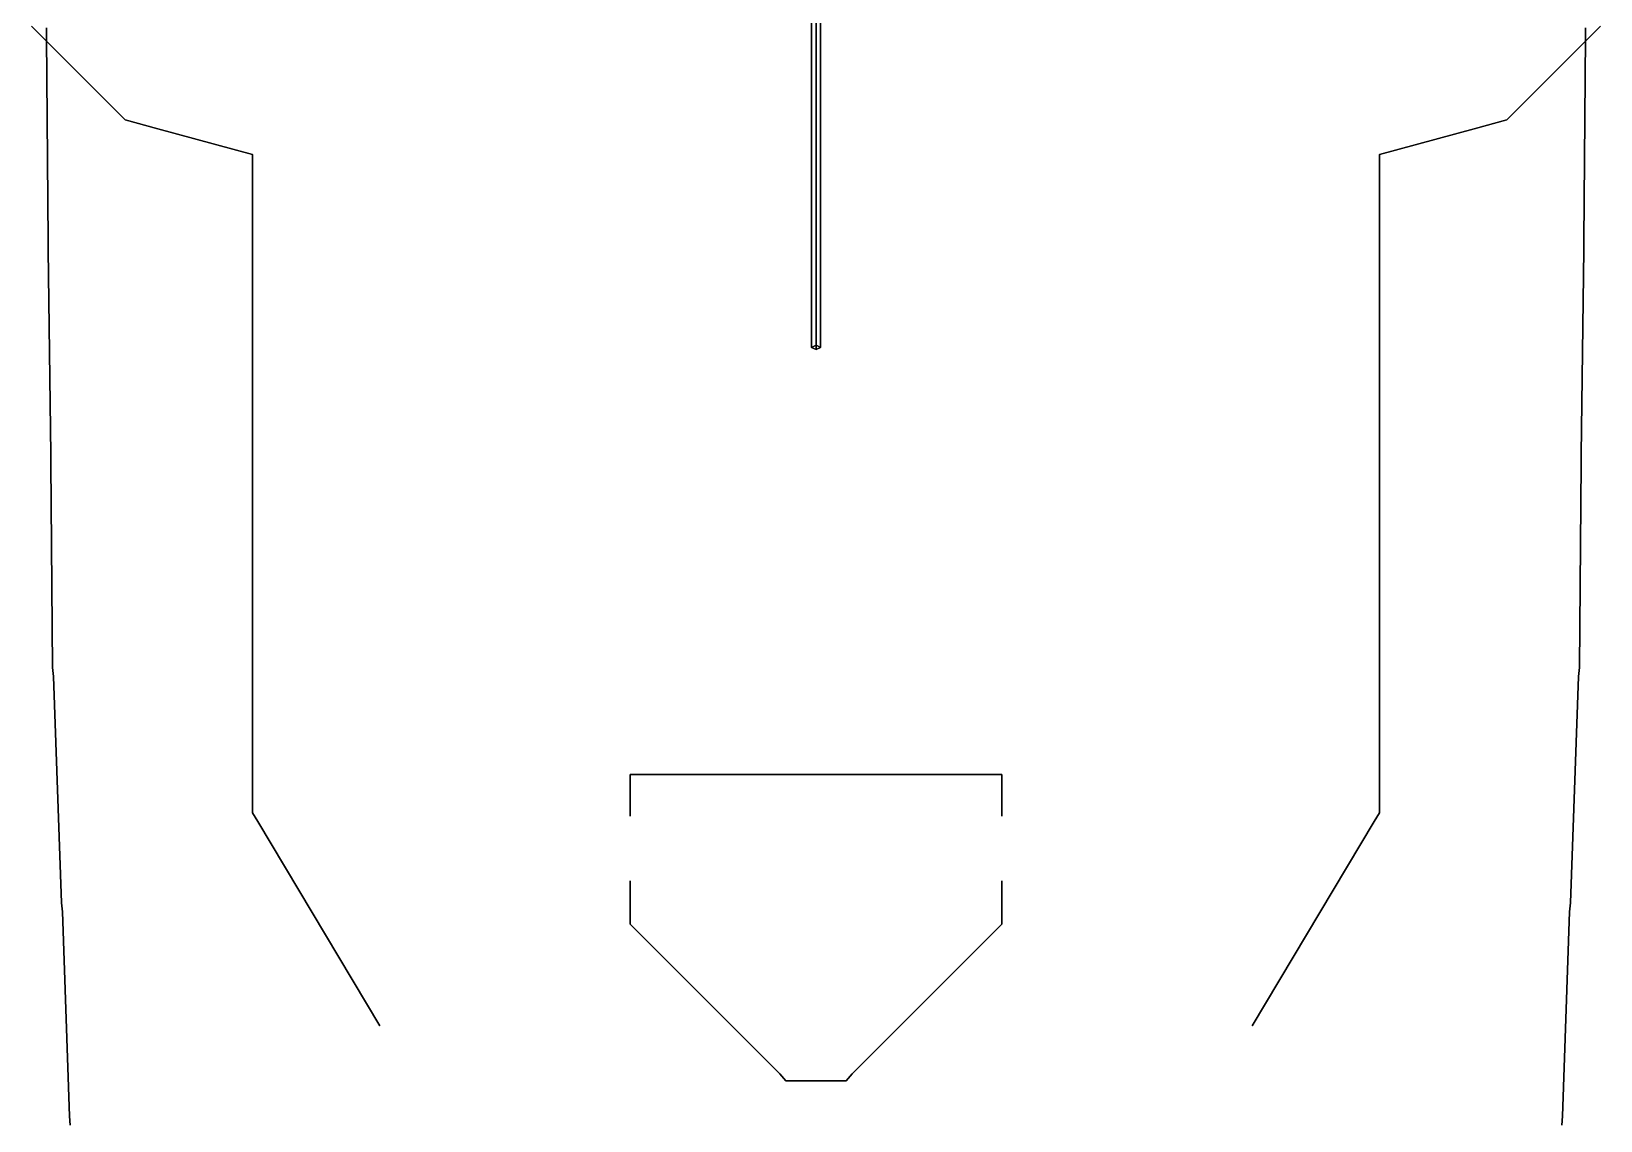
# Model space of a CAD drawing. Extents: x -9 to 9, y -100 to 98.
# Drawn here: x -8.87 to 8.87, y -43.29 to -30.98 of the extents above; entities that cross this region are included whole.
import ezdxf

# ---------------------------------------------------------------- set-up
doc = ezdxf.new("R2010")
doc.units = 0
doc.layers.add('CABLES', color=6, linetype='CONTINUOUS')
doc.layers.add('RAILINGS', color=6, linetype='CONTINUOUS')

msp = doc.modelspace()

# ---------------------------------------------------------------- linework, layer by layer
at = {"layer": 'CABLES'}
for points in [[(0, -34.057, 27.242), (0, -28.16, 30.72), (0, -28.16, 30.65), (0, -33.992, 27.204)], [(0, -33.992, 27.204), (0, -28.16, 30.65), (0, -28.16, 30.72), (0, -34.057, 27.242)], [(0, -28.725, 24.163), (-0.05, -28.75, 24.12), (-0.05, -34.552, 27.47), (0, -34.527, 27.513)], [(0.05, -28.75, 24.12), (0, -28.725, 24.163), (0, -34.527, 27.513), (0.05, -34.552, 27.47)], [(-0.05, -28.75, 24.12), (0, -28.775, 24.077), (0, -34.577, 27.427), (-0.05, -34.552, 27.47)], [(0, -28.775, 24.077), (0.05, -28.75, 24.12), (0.05, -34.552, 27.47), (0, -34.577, 27.427)], [(0, -34.527, 27.513), (-0.05, -34.552, 27.47), (0, -34.577, 27.427), (0.05, -34.552, 27.47)]]:
    msp.add_3dface(points, dxfattribs=at)
at = {"layer": 'RAILINGS'}
for points in [[(-8.77, -31.02, 7.26), (-8.77, -31.02, 8.29), (-8.87, -30.92, 8.29), (-8.87, -30.92, 7.26)], [(-8.87, -30.92, 7.26), (-8.87, -30.92, 8.29), (-8.77, -31.02, 8.29), (-8.77, -31.02, 7.26)], [(-7.81, -31.98, 8.29), (-8.77, -31.02, 8.29), (-8.77, -31.02, 8.18), (-7.81, -31.98, 8.18)], [(-7.81, -31.98, 8.18), (-8.77, -31.02, 8.18), (-8.77, -31.02, 8.29), (-7.81, -31.98, 8.29)], [(-7.81, -31.98, 7.71), (-8.77, -31.02, 7.71), (-8.77, -31.02, 7.82), (-7.81, -31.98, 7.82)], [(-7.81, -31.98, 7.82), (-8.77, -31.02, 7.82), (-8.77, -31.02, 7.71), (-7.81, -31.98, 7.71)], [(-8.7, -30.94, 4.91), (-8.7, -30.94, 5.94), (-8.7, -31.04, 5.94), (-8.7, -31.04, 4.91)], [(-8.7, -31.04, 4.91), (-8.7, -31.04, 5.94), (-8.7, -30.94, 5.94), (-8.7, -30.94, 4.91)], [(-8.68, -33.35, 5.94), (-8.7, -31.04, 5.94), (-8.7, -31.04, 5.83), (-8.68, -33.35, 5.83)], [(-8.68, -33.35, 5.83), (-8.7, -31.04, 5.83), (-8.7, -31.04, 5.94), (-8.68, -33.35, 5.94)], [(-8.68, -33.35, 5.36), (-8.7, -31.04, 5.36), (-8.7, -31.04, 5.47), (-8.68, -33.35, 5.47)], [(-8.68, -33.35, 5.47), (-8.7, -31.04, 5.47), (-8.7, -31.04, 5.36), (-8.68, -33.35, 5.36)], [(7.81, -31.98, 7.82), (8.77, -31.02, 7.82), (8.77, -31.02, 7.71), (7.81, -31.98, 7.71)], [(7.81, -31.98, 7.71), (8.77, -31.02, 7.71), (8.77, -31.02, 7.82), (7.81, -31.98, 7.82)], [(7.81, -31.98, 8.18), (8.77, -31.02, 8.18), (8.77, -31.02, 8.29), (7.81, -31.98, 8.29)], [(7.81, -31.98, 8.29), (8.77, -31.02, 8.29), (8.77, -31.02, 8.18), (7.81, -31.98, 8.18)], [(8.68, -33.35, 5.47), (8.7, -31.04, 5.47), (8.7, -31.04, 5.36), (8.68, -33.35, 5.36)], [(8.68, -33.35, 5.36), (8.7, -31.04, 5.36), (8.7, -31.04, 5.47), (8.68, -33.35, 5.47)], [(8.68, -33.35, 5.83), (8.7, -31.04, 5.83), (8.7, -31.04, 5.94), (8.68, -33.35, 5.94)], [(8.68, -33.35, 5.94), (8.7, -31.04, 5.94), (8.7, -31.04, 5.83), (8.68, -33.35, 5.83)], [(8.7, -31.04, 4.91), (8.7, -31.04, 5.94), (8.7, -30.94, 5.94), (8.7, -30.94, 4.91)], [(8.7, -30.94, 4.91), (8.7, -30.94, 5.94), (8.7, -31.04, 5.94), (8.7, -31.04, 4.91)], [(8.87, -30.92, 7.26), (8.87, -30.92, 8.29), (8.77, -31.02, 8.29), (8.77, -31.02, 7.26)], [(8.77, -31.02, 7.26), (8.77, -31.02, 8.29), (8.87, -30.92, 8.29), (8.87, -30.92, 7.26)], [(-7.44, -32.08, 7.26), (-7.44, -32.08, 8.29), (-7.81, -31.98, 8.29), (-7.81, -31.98, 7.26)], [(-7.81, -31.98, 7.26), (-7.81, -31.98, 8.29), (-7.44, -32.08, 8.29), (-7.44, -32.08, 7.26)], [(-6.37, -32.37, 8.29), (-7.44, -32.08, 8.29), (-7.44, -32.08, 8.18), (-6.37, -32.37, 8.18)], [(-6.37, -32.37, 8.18), (-7.44, -32.08, 8.18), (-7.44, -32.08, 8.29), (-6.37, -32.37, 8.29)], [(-6.37, -32.37, 7.71), (-7.44, -32.08, 7.71), (-7.44, -32.08, 7.82), (-6.37, -32.37, 7.82)], [(-6.37, -32.37, 7.82), (-7.44, -32.08, 7.82), (-7.44, -32.08, 7.71), (-6.37, -32.37, 7.71)], [(6.37, -32.37, 7.82), (7.44, -32.08, 7.82), (7.44, -32.08, 7.71), (6.37, -32.37, 7.71)], [(6.37, -32.37, 7.71), (7.44, -32.08, 7.71), (7.44, -32.08, 7.82), (6.37, -32.37, 7.82)], [(6.37, -32.37, 8.18), (7.44, -32.08, 8.18), (7.44, -32.08, 8.29), (6.37, -32.37, 8.29)], [(6.37, -32.37, 8.29), (7.44, -32.08, 8.29), (7.44, -32.08, 8.18), (6.37, -32.37, 8.18)], [(7.81, -31.98, 7.26), (7.81, -31.98, 8.29), (7.44, -32.08, 8.29), (7.44, -32.08, 7.26)], [(7.44, -32.08, 7.26), (7.44, -32.08, 8.29), (7.81, -31.98, 8.29), (7.81, -31.98, 7.26)], [(-6.37, -32.37, 7.26), (-6.37, -32.37, 8.29), (-6.37, -32.47, 8.29), (-6.37, -32.47, 7.26)], [(-6.37, -32.47, 7.26), (-6.37, -32.47, 8.29), (-6.37, -32.37, 8.29), (-6.37, -32.37, 7.26)], [(6.37, -32.37, 7.26), (6.37, -32.37, 8.29), (6.37, -32.47, 8.29), (6.37, -32.47, 7.26)], [(6.37, -32.47, 7.26), (6.37, -32.47, 8.29), (6.37, -32.37, 8.29), (6.37, -32.37, 7.26)], [(-6.37, -34.78, 8.29), (-6.37, -32.47, 8.29), (-6.37, -32.47, 8.18), (-6.37, -34.78, 8.18)], [(-6.37, -34.78, 8.18), (-6.37, -32.47, 8.18), (-6.37, -32.47, 8.29), (-6.37, -34.78, 8.29)], [(-6.37, -34.78, 7.82), (-6.37, -32.47, 7.82), (-6.37, -32.47, 7.71), (-6.37, -34.78, 7.71)], [(-6.37, -34.78, 7.71), (-6.37, -32.47, 7.71), (-6.37, -32.47, 7.82), (-6.37, -34.78, 7.82)], [(6.37, -34.78, 7.71), (6.37, -32.47, 7.71), (6.37, -32.47, 7.82), (6.37, -34.78, 7.82)], [(6.37, -34.78, 7.82), (6.37, -32.47, 7.82), (6.37, -32.47, 7.71), (6.37, -34.78, 7.71)], [(6.37, -34.78, 8.29), (6.37, -32.47, 8.29), (6.37, -32.47, 8.18), (6.37, -34.78, 8.18)], [(6.37, -34.78, 8.18), (6.37, -32.47, 8.18), (6.37, -32.47, 8.29), (6.37, -34.78, 8.29)], [(-8.68, -33.45, 4.91), (-8.68, -33.45, 5.94), (-8.68, -33.35, 5.94), (-8.68, -33.35, 4.91)], [(-8.68, -33.35, 4.91), (-8.68, -33.35, 5.94), (-8.68, -33.45, 5.94), (-8.68, -33.45, 4.91)], [(8.68, -33.35, 4.91), (8.68, -33.35, 5.94), (8.68, -33.45, 5.94), (8.68, -33.45, 4.91)], [(8.68, -33.45, 4.91), (8.68, -33.45, 5.94), (8.68, -33.35, 5.94), (8.68, -33.35, 4.91)], [(-8.65, -35.76, 5.83), (-8.68, -33.45, 5.83), (-8.68, -33.45, 5.94), (-8.65, -35.76, 5.94)], [(-8.65, -35.76, 5.94), (-8.68, -33.45, 5.94), (-8.68, -33.45, 5.83), (-8.65, -35.76, 5.83)], [(-8.65, -35.76, 5.47), (-8.68, -33.45, 5.47), (-8.68, -33.45, 5.36), (-8.65, -35.76, 5.36)], [(-8.65, -35.76, 5.36), (-8.68, -33.45, 5.36), (-8.68, -33.45, 5.47), (-8.65, -35.76, 5.47)], [(8.65, -35.76, 5.36), (8.68, -33.45, 5.36), (8.68, -33.45, 5.47), (8.65, -35.76, 5.47)], [(8.65, -35.76, 5.47), (8.68, -33.45, 5.47), (8.68, -33.45, 5.36), (8.65, -35.76, 5.36)], [(8.65, -35.76, 5.94), (8.68, -33.45, 5.94), (8.68, -33.45, 5.83), (8.65, -35.76, 5.83)], [(8.65, -35.76, 5.83), (8.68, -33.45, 5.83), (8.68, -33.45, 5.94), (8.65, -35.76, 5.94)], [(-6.37, -34.88, 7.26), (-6.37, -34.88, 8.29), (-6.37, -34.78, 8.29), (-6.37, -34.78, 7.26)], [(-6.37, -34.78, 7.26), (-6.37, -34.78, 8.29), (-6.37, -34.88, 8.29), (-6.37, -34.88, 7.26)], [(-6.37, -37.19, 8.18), (-6.37, -34.88, 8.18), (-6.37, -34.88, 8.29), (-6.37, -37.19, 8.29)], [(-6.37, -37.19, 8.29), (-6.37, -34.88, 8.29), (-6.37, -34.88, 8.18), (-6.37, -37.19, 8.18)], [(-6.37, -37.19, 7.71), (-6.37, -34.88, 7.71), (-6.37, -34.88, 7.82), (-6.37, -37.19, 7.82)], [(-6.37, -37.19, 7.82), (-6.37, -34.88, 7.82), (-6.37, -34.88, 7.71), (-6.37, -37.19, 7.71)], [(6.37, -34.88, 7.26), (6.37, -34.88, 8.29), (6.37, -34.78, 8.29), (6.37, -34.78, 7.26)], [(6.37, -34.78, 7.26), (6.37, -34.78, 8.29), (6.37, -34.88, 8.29), (6.37, -34.88, 7.26)], [(6.37, -37.19, 7.82), (6.37, -34.88, 7.82), (6.37, -34.88, 7.71), (6.37, -37.19, 7.71)], [(6.37, -37.19, 7.71), (6.37, -34.88, 7.71), (6.37, -34.88, 7.82), (6.37, -37.19, 7.82)], [(6.37, -37.19, 8.18), (6.37, -34.88, 8.18), (6.37, -34.88, 8.29), (6.37, -37.19, 8.29)], [(6.37, -37.19, 8.29), (6.37, -34.88, 8.29), (6.37, -34.88, 8.18), (6.37, -37.19, 8.18)], [(-8.65, -35.76, 4.91), (-8.65, -35.76, 5.94), (-8.65, -35.86, 5.94), (-8.65, -35.86, 4.91)], [(-8.65, -35.86, 4.91), (-8.65, -35.86, 5.94), (-8.65, -35.76, 5.94), (-8.65, -35.76, 4.91)], [(8.65, -35.86, 4.91), (8.65, -35.86, 5.94), (8.65, -35.76, 5.94), (8.65, -35.76, 4.91)], [(8.65, -35.76, 4.91), (8.65, -35.76, 5.94), (8.65, -35.86, 5.94), (8.65, -35.86, 4.91)], [(-8.63, -38.17, 5.94), (-8.65, -35.86, 5.94), (-8.65, -35.86, 5.83), (-8.63, -38.17, 5.83)], [(-8.63, -38.17, 5.83), (-8.65, -35.86, 5.83), (-8.65, -35.86, 5.94), (-8.63, -38.17, 5.94)], [(-8.63, -38.17, 5.36), (-8.65, -35.86, 5.36), (-8.65, -35.86, 5.47), (-8.63, -38.17, 5.47)], [(-8.63, -38.17, 5.47), (-8.65, -35.86, 5.47), (-8.65, -35.86, 5.36), (-8.63, -38.17, 5.36)], [(8.63, -38.17, 5.47), (8.65, -35.86, 5.47), (8.65, -35.86, 5.36), (8.63, -38.17, 5.36)], [(8.63, -38.17, 5.36), (8.65, -35.86, 5.36), (8.65, -35.86, 5.47), (8.63, -38.17, 5.47)], [(8.63, -38.17, 5.83), (8.65, -35.86, 5.83), (8.65, -35.86, 5.94), (8.63, -38.17, 5.94)], [(8.63, -38.17, 5.94), (8.65, -35.86, 5.94), (8.65, -35.86, 5.83), (8.63, -38.17, 5.83)], [(-6.37, -37.19, 7.26), (-6.37, -37.19, 8.29), (-6.37, -37.29, 8.29), (-6.37, -37.29, 7.26)], [(-6.37, -37.29, 7.26), (-6.37, -37.29, 8.29), (-6.37, -37.19, 8.29), (-6.37, -37.19, 7.26)], [(6.37, -37.19, 7.26), (6.37, -37.19, 8.29), (6.37, -37.29, 8.29), (6.37, -37.29, 7.26)], [(6.37, -37.29, 7.26), (6.37, -37.29, 8.29), (6.37, -37.19, 8.29), (6.37, -37.19, 7.26)], [(-6.37, -39.81, 8.29), (-6.37, -37.29, 8.29), (-6.37, -37.29, 8.18), (-6.37, -39.81, 8.18)], [(-6.37, -39.81, 8.18), (-6.37, -37.29, 8.18), (-6.37, -37.29, 8.29), (-6.37, -39.81, 8.29)], [(-6.37, -39.81, 7.82), (-6.37, -37.29, 7.82), (-6.37, -37.29, 7.71), (-6.37, -39.81, 7.71)], [(-6.37, -39.81, 7.71), (-6.37, -37.29, 7.71), (-6.37, -37.29, 7.82), (-6.37, -39.81, 7.82)], [(6.37, -39.81, 7.71), (6.37, -37.29, 7.71), (6.37, -37.29, 7.82), (6.37, -39.81, 7.82)], [(6.37, -39.81, 7.82), (6.37, -37.29, 7.82), (6.37, -37.29, 7.71), (6.37, -39.81, 7.71)], [(6.37, -39.81, 8.29), (6.37, -37.29, 8.29), (6.37, -37.29, 8.18), (6.37, -39.81, 8.18)], [(6.37, -39.81, 8.18), (6.37, -37.29, 8.18), (6.37, -37.29, 8.29), (6.37, -39.81, 8.29)], [(-8.62, -38.27, 4.91), (-8.62, -38.27, 5.94), (-8.63, -38.17, 5.94), (-8.63, -38.17, 4.91)], [(-8.63, -38.17, 4.91), (-8.63, -38.17, 5.94), (-8.62, -38.27, 5.94), (-8.62, -38.27, 4.91)], [(-8.53, -40.83, 5.83), (-8.62, -38.27, 5.83), (-8.62, -38.27, 5.94), (-8.53, -40.83, 5.94)], [(-8.53, -40.83, 5.94), (-8.62, -38.27, 5.94), (-8.62, -38.27, 5.83), (-8.53, -40.83, 5.83)], [(-8.53, -40.83, 5.47), (-8.62, -38.27, 5.47), (-8.62, -38.27, 5.36), (-8.53, -40.83, 5.36)], [(-8.53, -40.83, 5.36), (-8.62, -38.27, 5.36), (-8.62, -38.27, 5.47), (-8.53, -40.83, 5.47)], [(8.53, -40.83, 5.36), (8.62, -38.27, 5.36), (8.62, -38.27, 5.47), (8.53, -40.83, 5.47)], [(8.53, -40.83, 5.47), (8.62, -38.27, 5.47), (8.62, -38.27, 5.36), (8.53, -40.83, 5.36)], [(8.53, -40.83, 5.94), (8.62, -38.27, 5.94), (8.62, -38.27, 5.83), (8.53, -40.83, 5.83)], [(8.53, -40.83, 5.83), (8.62, -38.27, 5.83), (8.62, -38.27, 5.94), (8.53, -40.83, 5.94)], [(8.63, -38.17, 4.91), (8.63, -38.17, 5.94), (8.62, -38.27, 5.94), (8.62, -38.27, 4.91)], [(8.62, -38.27, 4.91), (8.62, -38.27, 5.94), (8.63, -38.17, 5.94), (8.63, -38.17, 4.91)], [(-2.1, -39.85, 10.93), (-2.1, -39.38, 10.93), (-2.1, -39.38, 11.04), (-2.1, -39.85, 11.04)], [(-2.1, -39.85, 11.04), (-2.1, -39.38, 11.04), (-2.1, -39.38, 10.93), (-2.1, -39.85, 10.93)], [(-2.1, -39.85, 11.51), (-2.1, -39.38, 11.51), (-2.1, -39.38, 11.4), (-2.1, -39.85, 11.4)], [(-2.1, -39.85, 11.4), (-2.1, -39.38, 11.4), (-2.1, -39.38, 11.51), (-2.1, -39.85, 11.51)], [(-2.01, -39.38, 10.48), (-2.01, -39.38, 11.51), (-2.1, -39.38, 11.51), (-2.1, -39.38, 10.48)], [(-2.1, -39.38, 10.48), (-2.1, -39.38, 11.51), (-2.01, -39.38, 11.51), (-2.01, -39.38, 10.48)], [(2.01, -39.38, 10.93), (-2.01, -39.38, 10.93), (-2.01, -39.38, 11.04), (2.01, -39.38, 11.04)], [(2.01, -39.38, 11.04), (-2.01, -39.38, 11.04), (-2.01, -39.38, 10.93), (2.01, -39.38, 10.93)], [(2.01, -39.38, 11.51), (-2.01, -39.38, 11.51), (-2.01, -39.38, 11.4), (2.01, -39.38, 11.4)], [(2.01, -39.38, 11.4), (-2.01, -39.38, 11.4), (-2.01, -39.38, 11.51), (2.01, -39.38, 11.51)], [(2.1, -39.38, 10.48), (2.1, -39.38, 11.51), (2.01, -39.38, 11.51), (2.01, -39.38, 10.48)], [(2.01, -39.38, 10.48), (2.01, -39.38, 11.51), (2.1, -39.38, 11.51), (2.1, -39.38, 10.48)], [(2.1, -39.85, 11.51), (2.1, -39.38, 11.51), (2.1, -39.38, 11.4), (2.1, -39.85, 11.4)], [(2.1, -39.85, 11.4), (2.1, -39.38, 11.4), (2.1, -39.38, 11.51), (2.1, -39.85, 11.51)], [(2.1, -39.85, 10.93), (2.1, -39.38, 10.93), (2.1, -39.38, 11.04), (2.1, -39.85, 11.04)], [(2.1, -39.85, 11.04), (2.1, -39.38, 11.04), (2.1, -39.38, 10.93), (2.1, -39.85, 10.93)], [(-6.31, -39.91, 7.26), (-6.31, -39.91, 8.29), (-6.37, -39.81, 8.29), (-6.37, -39.81, 7.26)], [(-6.37, -39.81, 7.26), (-6.37, -39.81, 8.29), (-6.31, -39.91, 8.29), (-6.31, -39.91, 7.26)], [(-4.93, -42.22, 8.18), (-6.31, -39.91, 8.18), (-6.31, -39.91, 8.29), (-4.93, -42.22, 8.29)], [(-4.93, -42.22, 8.29), (-6.31, -39.91, 8.29), (-6.31, -39.91, 8.18), (-4.93, -42.22, 8.18)], [(-4.93, -42.22, 7.82), (-6.31, -39.91, 7.82), (-6.31, -39.91, 7.71), (-4.93, -42.22, 7.71)], [(-4.93, -42.22, 7.71), (-6.31, -39.91, 7.71), (-6.31, -39.91, 7.82), (-4.93, -42.22, 7.82)], [(4.93, -42.22, 7.71), (6.31, -39.91, 7.71), (6.31, -39.91, 7.82), (4.93, -42.22, 7.82)], [(4.93, -42.22, 7.82), (6.31, -39.91, 7.82), (6.31, -39.91, 7.71), (4.93, -42.22, 7.71)], [(4.93, -42.22, 8.29), (6.31, -39.91, 8.29), (6.31, -39.91, 8.18), (4.93, -42.22, 8.18)], [(4.93, -42.22, 8.18), (6.31, -39.91, 8.18), (6.31, -39.91, 8.29), (4.93, -42.22, 8.29)], [(6.37, -39.81, 7.26), (6.37, -39.81, 8.29), (6.31, -39.91, 8.29), (6.31, -39.91, 7.26)], [(6.31, -39.91, 7.26), (6.31, -39.91, 8.29), (6.37, -39.81, 8.29), (6.37, -39.81, 7.26)], [(-2.1, -41.07, 11.04), (-2.1, -40.58, 11.04), (-2.1, -40.58, 10.93), (-2.1, -41.07, 10.93)], [(-2.1, -41.07, 10.93), (-2.1, -40.58, 10.93), (-2.1, -40.58, 11.04), (-2.1, -41.07, 11.04)], [(-2.1, -41.07, 11.4), (-2.1, -40.58, 11.4), (-2.1, -40.58, 11.51), (-2.1, -41.07, 11.51)], [(-2.1, -41.07, 11.51), (-2.1, -40.58, 11.51), (-2.1, -40.58, 11.4), (-2.1, -41.07, 11.4)], [(2.1, -41.07, 11.51), (2.1, -40.58, 11.51), (2.1, -40.58, 11.4), (2.1, -41.07, 11.4)], [(2.1, -41.07, 11.4), (2.1, -40.58, 11.4), (2.1, -40.58, 11.51), (2.1, -41.07, 11.51)], [(2.1, -41.07, 10.93), (2.1, -40.58, 10.93), (2.1, -40.58, 11.04), (2.1, -41.07, 11.04)], [(2.1, -41.07, 11.04), (2.1, -40.58, 11.04), (2.1, -40.58, 10.93), (2.1, -41.07, 10.93)], [(-8.53, -40.83, 4.91), (-8.53, -40.83, 5.94), (-8.52, -40.93, 5.94), (-8.52, -40.93, 4.91)], [(-8.52, -40.93, 4.91), (-8.52, -40.93, 5.94), (-8.53, -40.83, 5.94), (-8.53, -40.83, 4.91)], [(-8.44, -43.24, 5.94), (-8.52, -40.93, 5.94), (-8.52, -40.93, 5.83), (-8.44, -43.24, 5.83)], [(-8.44, -43.24, 5.83), (-8.52, -40.93, 5.83), (-8.52, -40.93, 5.94), (-8.44, -43.24, 5.94)], [(-8.44, -43.24, 5.36), (-8.52, -40.93, 5.36), (-8.52, -40.93, 5.47), (-8.44, -43.24, 5.47)], [(-8.44, -43.24, 5.47), (-8.52, -40.93, 5.47), (-8.52, -40.93, 5.36), (-8.44, -43.24, 5.36)], [(8.44, -43.24, 5.47), (8.52, -40.93, 5.47), (8.52, -40.93, 5.36), (8.44, -43.24, 5.36)], [(8.44, -43.24, 5.36), (8.52, -40.93, 5.36), (8.52, -40.93, 5.47), (8.44, -43.24, 5.47)], [(8.44, -43.24, 5.83), (8.52, -40.93, 5.83), (8.52, -40.93, 5.94), (8.44, -43.24, 5.94)], [(8.44, -43.24, 5.94), (8.52, -40.93, 5.94), (8.52, -40.93, 5.83), (8.44, -43.24, 5.83)], [(8.52, -40.93, 4.91), (8.52, -40.93, 5.94), (8.53, -40.83, 5.94), (8.53, -40.83, 4.91)], [(8.53, -40.83, 4.91), (8.53, -40.83, 5.94), (8.52, -40.93, 5.94), (8.52, -40.93, 4.91)], [(-0.41, -42.76, 11.51), (-2.1, -41.07, 11.51), (-2.1, -41.07, 11.4), (-0.41, -42.76, 11.4)], [(-0.41, -42.76, 11.4), (-2.1, -41.07, 11.4), (-2.1, -41.07, 11.51), (-0.41, -42.76, 11.51)], [(-0.41, -42.76, 10.93), (-2.1, -41.07, 10.93), (-2.1, -41.07, 11.04), (-0.41, -42.76, 11.04)], [(-0.41, -42.76, 11.04), (-2.1, -41.07, 11.04), (-2.1, -41.07, 10.93), (-0.41, -42.76, 10.93)], [(0.41, -42.76, 11.51), (2.1, -41.07, 11.51), (2.1, -41.07, 11.4), (0.41, -42.76, 11.4)], [(0.41, -42.76, 11.4), (2.1, -41.07, 11.4), (2.1, -41.07, 11.51), (0.41, -42.76, 11.51)], [(0.41, -42.76, 10.93), (2.1, -41.07, 10.93), (2.1, -41.07, 11.04), (0.41, -42.76, 11.04)], [(0.41, -42.76, 11.04), (2.1, -41.07, 11.04), (2.1, -41.07, 10.93), (0.41, -42.76, 10.93)], [(-0.34, -42.84, 10.48), (-0.34, -42.84, 11.51), (-0.41, -42.76, 11.51), (-0.41, -42.76, 10.48)], [(-0.41, -42.76, 10.48), (-0.41, -42.76, 11.51), (-0.34, -42.84, 11.51), (-0.34, -42.84, 10.48)], [(0.34, -42.84, 11.4), (-0.34, -42.84, 11.4), (-0.34, -42.84, 11.51), (0.34, -42.84, 11.51)], [(0.34, -42.84, 11.51), (-0.34, -42.84, 11.51), (-0.34, -42.84, 11.4), (0.34, -42.84, 11.4)], [(0.34, -42.84, 11.04), (-0.34, -42.84, 11.04), (-0.34, -42.84, 10.93), (0.34, -42.84, 10.93)], [(0.34, -42.84, 10.93), (-0.34, -42.84, 10.93), (-0.34, -42.84, 11.04), (0.34, -42.84, 11.04)], [(0.41, -42.76, 10.48), (0.41, -42.76, 11.51), (0.34, -42.84, 11.51), (0.34, -42.84, 10.48)], [(0.34, -42.84, 10.48), (0.34, -42.84, 11.51), (0.41, -42.76, 11.51), (0.41, -42.76, 10.48)], [(-8.44, -43.24, 4.91), (-8.44, -43.24, 5.94), (-8.43, -43.34, 5.94), (-8.43, -43.34, 4.91)], [(-8.43, -43.34, 4.91), (-8.43, -43.34, 5.94), (-8.44, -43.24, 5.94), (-8.44, -43.24, 4.91)], [(8.43, -43.34, 4.91), (8.43, -43.34, 5.94), (8.44, -43.24, 5.94), (8.44, -43.24, 4.91)], [(8.44, -43.24, 4.91), (8.44, -43.24, 5.94), (8.43, -43.34, 5.94), (8.43, -43.34, 4.91)]]:
    msp.add_3dface(points, dxfattribs=at)

doc.saveas('drawing.dxf')
